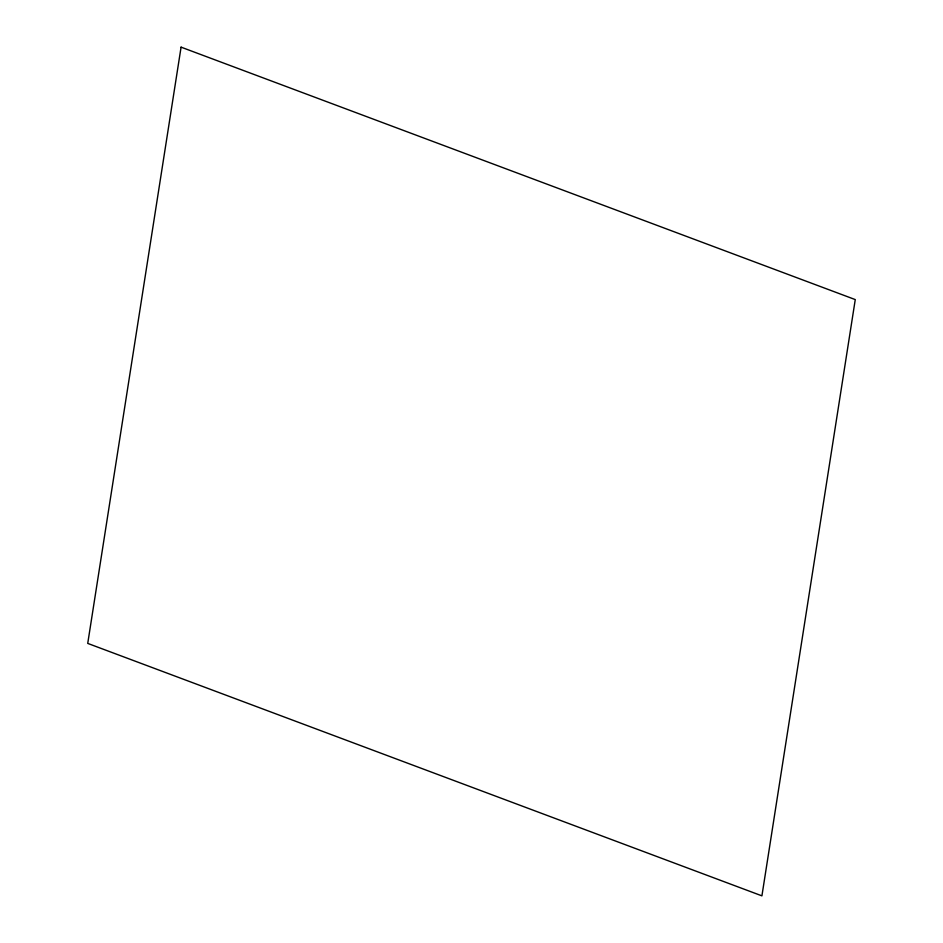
<?xml version="1.0" encoding="UTF-8"?>
<svg xmlns="http://www.w3.org/2000/svg" width="943" height="943" viewBox="0 0 943 943"><rect width="100%" height="100%" fill="white"/><g stroke="black" fill="none" stroke-linecap="round" stroke-linejoin="round"><path stroke-width="1.41" d="M181.08 47.15L87.734 643.409L761.92 895.85L855.266 299.591L181.08 47.15"/></g></svg>
